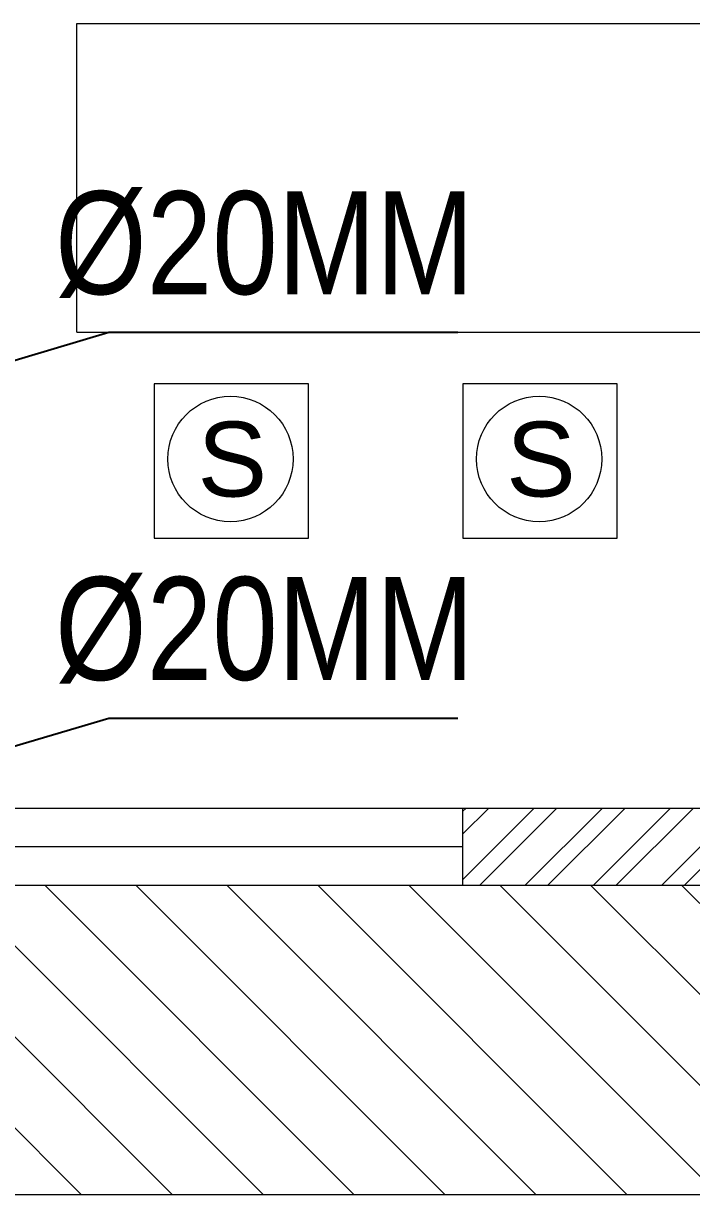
# Model space of a CAD drawing. Header units: inches. Extents: x 5899882 to 5988838, y -468923 to -96891.
# Drawn here: x 5960325 to 5961623, y -377292 to -375007 of the extents above; entities that cross this region are included whole.
import ezdxf

# ---------------------------------------------------------------- set-up
doc = ezdxf.new("R2010")
doc.units = ezdxf.units.IN
doc.header["$MEASUREMENT"] = 0
doc.linetypes.add('1', pattern=[0])
doc.layers.add('0- SLC ARCH LAYOUT', color=7, linetype='Continuous')
doc.layers.add('0-SLC-DOMESTIC LINE', color=5, linetype='DOMESTIC_LINE')
for name, color, linetype, lineweight in [('ARCL-HATCH-B', 8, 'Continuous', 5), ('ARLC-DOOR-W', 8, 'Continuous', 5), ('ARLC-EXIS.FURN', 8, 'Continuous', 9), ('ARLC-FUR (NOMN)', 8, 'Continuous', 9), ('ARLC-FURN', 8, 'Continuous', 9), ('ARLC-HATCH-C', 8, 'Continuous', 5), ('ARLC-WALL', 8, 'Continuous', 15)]:
    doc.layers.add(name, color=color, linetype=linetype, lineweight=lineweight)
doc.styles.add('ARIAL', font='tahoma.ttf')
doc.styles.get("Standard").update_dxf_attribs({"font": 'arial.ttf'})
doc.styles.add('swis cn bt', font='swissc.ttf')
doc.linetypes.add('DOMESTIC_LINE', pattern='A,0.5,-0.2,["DWS",ARIAL,S=0.1,R=0,X=-0.1,Y=-0.05],-0.25', length=0.95)
doc.dimstyles.new('SLC', dxfattribs={"dimtxt": 200, "dimasz": 150, "dimexe": 100, "dimexo": 0, "dimgap": 50, "dimtad": 1, "dimdec": 0, "dimrnd": 5, "dimzin": 1, "dimdsep": 46, "dimtxsty": 'swis cn bt', "dimblk": 'OBLIQUE', "dimcen": 60, "dimdle": 100, "dimclrd": 256, "dimclre": 256, "dimclrt": 256, "dimazin": 0, "dimtfac": 1, "dimtdec": 0, "dimtofl": 0, "dimtmove": 0, "dimatfit": 3, "dimfxl": 0.18, "dimtolj": 1, "dimtzin": 0, "dimarcsym": 0})

# ---------------------------------------------------------------- blocks, each defined once
blk = doc.blocks.new('A$C250334D4')
at = {"layer": 'ARCL-HATCH-B'}
h = blk.add_hatch(dxfattribs=at)
h.set_pattern_fill('ANSI32', color=256, scale=250)
h.set_pattern_definition([(45, (-5568073.500000953, 103534.9999999981), (-66.29126073623883, 66.29126073623884), []), (45, (-5568029.305827203, 103534.9999999981), (-66.29126073623883, 66.29126073623884), [])])
h.paths.add_polyline_path([(16845.0000006333, -19425.00000000093), (15994.99999983888, -19425.00000000093), (15994.99999983888, -19574.99999999907), (16845.0000006333, -19574.99999999907)])
at = {"layer": 'ARLC-HATCH-C'}
h = blk.add_hatch(dxfattribs=at)
h.set_pattern_fill('ANSI31', color=256, scale=1000, angle=90, style=0)
h.set_pattern_definition([(135, (-5614681.907642787, 105629.4779882836), (-88.38834764831844, -88.38834764831843), [])])
h.paths.add_polyline_path([(14394.99999904633, -19574.99999999907), (14394.99999904633, -20174.99999999907), (17054.99999904633, -20174.99999999907), (17054.99999904633, -19574.99999999907)])
h.paths.add_polyline_path([(14756.1249632432, -19874.18755328021, -1), (14512.50009562197, -19874.18755328021, -1)], flags=16)
h.paths.add_polyline_path([(19695.0000006333, -20184.99999999907), (19695.0000006333, -19574.99999999907), (18245.0000006333, -19574.99999999907), (18245.0000006333, -20184.99999999907)])
h.paths.add_polyline_path([(18391.00009720894, -19901.68755328021, -1), (18634.62496483018, -19901.68755328021, -1)], flags=16)
h.paths.add_polyline_path([(14533.60997685575, -19983.53296833375), (14719.55385640814, -19983.53296833375), (14719.55385640814, -19764.56545577285), (14533.60997685575, -19764.56545577285)], flags=24)
h.paths.add_polyline_path([(18412.25873354636, -20010.88421323011), (18597.90510289147, -20010.88421323011), (18597.90510289147, -19792.80923129106), (18412.25873354636, -19792.80923129106)], flags=24)
at = {"layer": 'ARLC-DOOR-W'}
for p, q in [((15994.99999983888, -19424.99999999696), (14794.99999983981, -19424.99999999748)), ((15994.99999983888, -19499.99999999789), (14794.99999983981, -19499.99999999841)), ((15994.99999983888, -19574.99999999881), (14794.99999983981, -19574.99999999933))]:
    blk.add_line(p, q, dxfattribs=at)
at = {"layer": 'ARLC-EXIS.FURN'}
blk.add_lwpolyline([(14394.99999904633, -20174.99999999907), (17054.99999904633, -20174.99999999907), (17054.99999904633, -19574.99999999907), (14394.99999904633, -19574.99999999907)], close=True, dxfattribs=at)
at = {"layer": 'ARLC-FUR (NOMN)'}
for centre in [(15543.31252657436, -18746.18755770495), (16143.31252657436, -18746.18755770495)]:
    blk.add_circle(centre, 121.8124338106163, dxfattribs=at)
at = {"layer": 'ARLC-FURN'}
for p, q in [((15244.99999904633, -17900.00000000559), (20044.99999904633, -17900.00000000559)), ((15244.99999904633, -18500.00000000559), (20044.99999904633, -18500.00000000559))]:
    blk.add_line(p, q, dxfattribs=at)
at = {"layer": 'ARLC-FURN', "ltscale": 0.1}
blk.add_line((15244.99999904633, -18500.00000000559), (15244.99999904633, -17900.00000000559), dxfattribs=at)
at = {"layer": 'ARLC-FURN'}
for points in [[(15394.99999904633, -18600.00000000559), (15394.99999904633, -18900.00000000559), (15694.99999904633, -18900.00000000559), (15694.99999904633, -18600.00000000559)], [(15994.99999904633, -18600.00000000559), (15994.99999904633, -18900.00000000559), (16294.99999904633, -18900.00000000559), (16294.99999904633, -18600.00000000559)]]:
    blk.add_lwpolyline(points, close=True, dxfattribs=at)
at = {"layer": 'ARLC-WALL', "ltscale": 0.1}
for p, q in [((17145.0000006333, -19425.00000000093), (13644.99999904633, -19425.00000000093)), ((15994.99999983888, -19574.99999999881), (15994.99999983888, -19424.99999999696)), ((17145.0000006333, -19574.99999999907), (13644.99999904633, -19574.99999999907))]:
    blk.add_line(p, q, dxfattribs=at)
at = {"layer": 'ARLC-FUR (NOMN)'}
for p in [(15479.10455942433, -18819.03838733168), (16079.10455942433, -18819.03838733168)]:
    blk.add_text('S ', height=145.3833212926984, dxfattribs=at).set_placement(p)
blk = doc.blocks.new('_OBLIQUE')
at = {"color": 0, "linetype": 'ByBlock'}
blk.add_line((-0.5, -0.5), (0.5, 0.5), dxfattribs=at)

msp = doc.modelspace()

# ---------------------------------------------------------------- block references
at = {"layer": '0- SLC ARCH LAYOUT'}
msp.add_blockref('A$C250334D4', (5945183.866173301, -357106.90928893), dxfattribs=at)

# ---------------------------------------------------------------- next in the draw order: texts
at = {"layer": '0-SLC-DOMESTIC LINE', "linetype": '1', "char_height": 200, "width": 687.5945739665035, "attachment_point": 3}
for insert in [(5961200.866172347, -375332.8045620298), (5961200.866172347, -376082.3311688312)]:
    msp.add_mtext('{\\fSwis721 Cn BT|b0|i0|c0|p34;%%C20MM}', dxfattribs=dict(at, insert=insert))

# ---------------------------------------------------------------- next in the draw order: leaders
at = {"layer": '0-SLC-DOMESTIC LINE', "linetype": '1'}
for points in [[(5958890, -376082.5), (5960490.491424457, -375606.9092889356), (5961169.457064246, -375606.9092889356)], [(5958890, -376832.0266068013), (5960490.491424457, -376356.4358957369), (5961169.457064246, -376356.4358957369)]]:
    msp.add_leader(points, dimstyle='SLC', override={"dimgap": 50, "dimtad": 0, "dimfxlon": 1}, dxfattribs=at)

doc.saveas('drawing.dxf')
